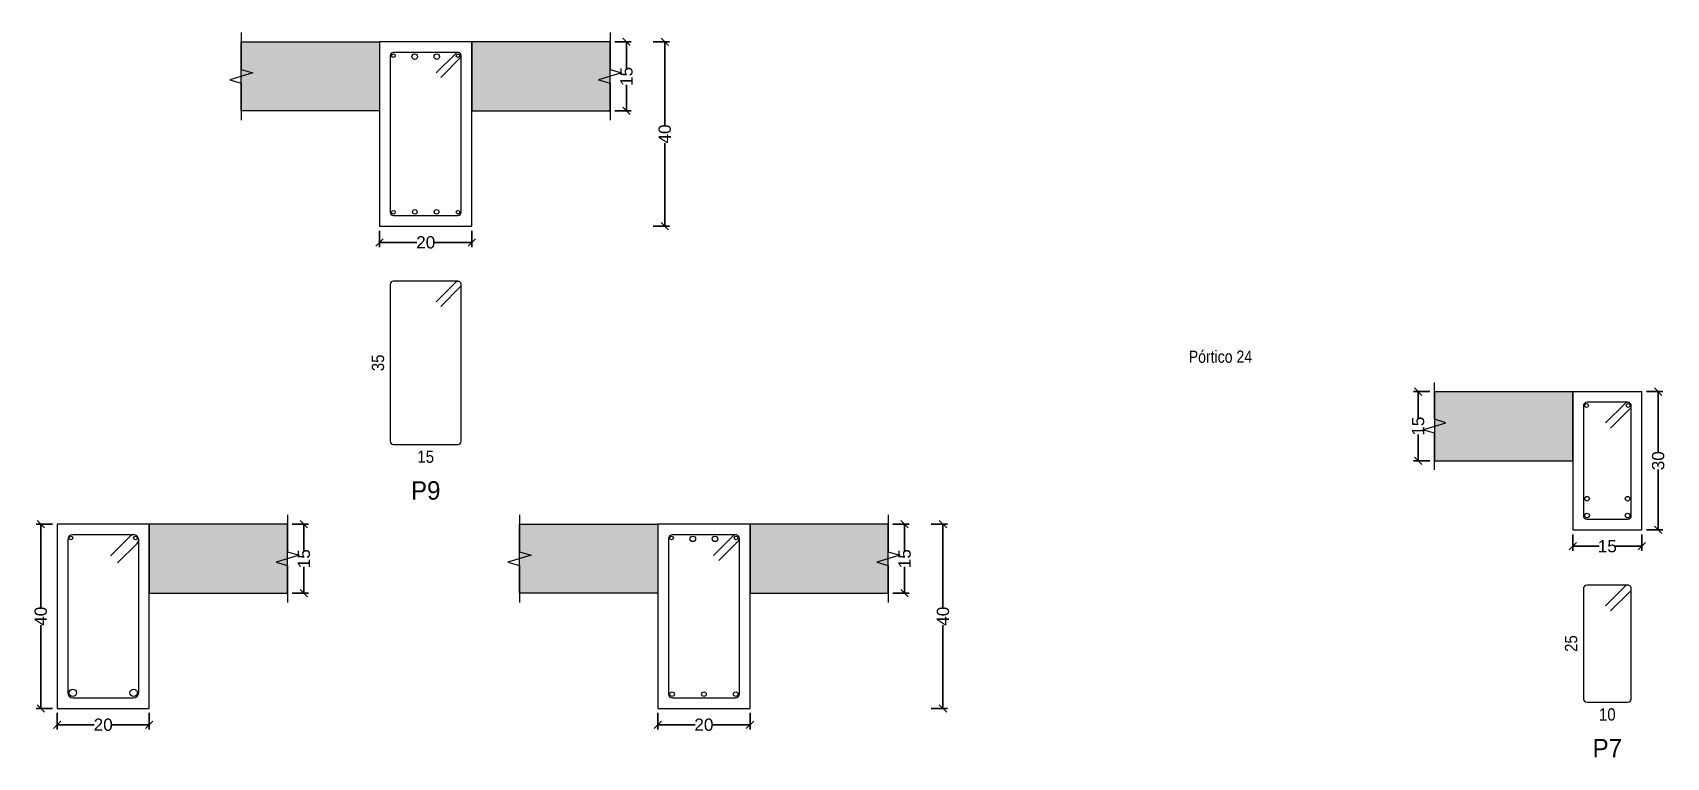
# Model space of a CAD drawing. Header units: millimetres. Extents: x 3 to 479, y -191 to 120.
# Drawn here: x 113 to 130.72, y -18 to -10.13 of the extents above; entities that cross this region are included whole.
import ezdxf
from ezdxf.enums import TextEntityAlignment as Align

# ---------------------------------------------------------------- set-up
doc = ezdxf.new("R2010")
doc.units = ezdxf.units.MM
for name, color, linetype, lineweight in [('ALZ_REF_REFERENCIA_PORTICO', 3, 'Continuous', 9), ('ARM_LONGITUDINAL_Ø10', 103, 'Continuous', 9), ('ARM_LONGITUDINAL_Ø12', 171, 'Continuous', 9), ('ARM_LONGITUDINAL_Ø16', 212, 'Continuous', 9), ('ARM_LONGITUDINAL_Ø8', 32, 'Continuous', 9), ('ARM_TRANSVERSAL_Ø6', 151, 'Continuous', 9), ('SEC_CONT_FORJADOS_SECCION', 8, 'Continuous', 9), ('SEC_CONT_VIG_HORMIGON_SECCION', 2, 'Continuous', 9), ('SEC_COTAS_SEC_DIM_VIGA', 122, 'Continuous', 0), ('SEC_COTAS_TEXTOS_DESPIECE_ESTRIBADO', 122, 'Continuous', 0), ('SEC_REF_TXT_POSICIONES_ARM_ESTRIBOS', 1, 'Continuous', 9)]:
    doc.layers.add(name, color=color, linetype=linetype, lineweight=lineweight)
doc.styles.add('CYPETXT_0.2_romans', font='arial.ttf', dxfattribs={"height": 0.133333})
doc.styles.add('CYPETXT_romans', font='arial.ttf', dxfattribs={"height": 0.2})
doc.dimstyles.new('cype_oblique', dxfattribs={"dimtxt": 0.18, "dimasz": 0.18, "dimexe": 0.05, "dimexo": 0.05, "dimgap": 0, "dimtad": 0, "dimdec": 4, "dimzin": 0, "dimdsep": 46, "dimtxsty": 'CYPETXT_0.2_romans', "dimblk": 'OBLIQUE', "dimtsz": 0.04, "dimcen": 0.09, "dimadec": 0, "dimazin": 0, "dimtfac": 1, "dimtdec": 4, "dimtofl": 0, "dimtmove": 2, "dimatfit": 3, "dimfxl": 1, "dimtolj": 1, "dimtzin": 0, "dimarcsym": 0})

# ---------------------------------------------------------------- blocks, each defined once
blk = doc.blocks.new('*D943')
at = {"layer": 'Defpoints', "color": 0, "transparency": 16777216}
for p in [(113.269, -17.469), (114.269, -17.469), (114.269, -17.647)]:
    blk.add_point(p, dxfattribs=at)
at = {"layer": 'SEC_COTAS_SEC_DIM_VIGA', "color": 0, "lineweight": -2, "transparency": 16777216}
for p, q in [((113.269, -17.519), (113.269, -17.697)), ((114.269, -17.519), (114.269, -17.697)), ((113.229, -17.687), (113.309, -17.607)), ((113.269, -17.647), (113.673, -17.647)), ((114.269, -17.647), (113.866, -17.647)), ((114.229, -17.687), (114.309, -17.607))]:
    blk.add_line(p, q, dxfattribs=at)
at = {"layer": 'SEC_COTAS_SEC_DIM_VIGA', "color": 0, "transparency": 16777216, "insert": (113.769, -17.647), "char_height": 0.1333, "attachment_point": 5, "style": 'CYPETXT_0.2_romans'}
blk.add_mtext('\\A1;20', dxfattribs=at)
blk = doc.blocks.new('_OBLIQUE')
at = {"color": 0, "linetype": 'ByBlock', "lineweight": -2}
blk.add_line((-0.5, -0.5), (0.5, 0.5), dxfattribs=at)
blk = doc.blocks.new('*D944')
at = {"layer": 'Defpoints', "color": 0, "transparency": 16777216}
for p in [(113.092, -15.469), (113.269, -15.469), (113.269, -17.469)]:
    blk.add_point(p, dxfattribs=at)
at = {"layer": 'SEC_COTAS_SEC_DIM_VIGA', "color": 0, "lineweight": -2, "transparency": 16777216}
for p, q in [((113.219, -15.469), (113.042, -15.469)), ((113.132, -15.509), (113.052, -15.429)), ((113.092, -15.469), (113.092, -16.371)), ((113.092, -17.469), (113.092, -16.567)), ((113.219, -17.469), (113.042, -17.469)), ((113.132, -17.509), (113.052, -17.429))]:
    blk.add_line(p, q, dxfattribs=at)
at = {"layer": 'SEC_COTAS_SEC_DIM_VIGA', "color": 0, "transparency": 16777216, "insert": (113.092, -16.469), "char_height": 0.1333, "attachment_point": 5, "rotation": 90, "style": 'CYPETXT_0.2_romans'}
blk.add_mtext('\\A1;40', dxfattribs=at)
blk = doc.blocks.new('*D945')
at = {"layer": 'Defpoints', "color": 0, "transparency": 16777216}
for p in [(115.769, -15.469), (115.946, -15.469), (115.769, -16.219)]:
    blk.add_point(p, dxfattribs=at)
at = {"layer": 'SEC_COTAS_SEC_DIM_VIGA', "color": 0, "lineweight": -2, "transparency": 16777216}
for p, q in [((115.819, -15.469), (115.996, -15.469)), ((115.986, -15.509), (115.906, -15.429)), ((115.946, -15.469), (115.946, -15.755)), ((115.946, -16.219), (115.946, -15.934)), ((115.819, -16.219), (115.996, -16.219)), ((115.986, -16.259), (115.906, -16.179))]:
    blk.add_line(p, q, dxfattribs=at)
at = {"layer": 'SEC_COTAS_SEC_DIM_VIGA', "color": 0, "transparency": 16777216, "insert": (115.946, -15.844), "char_height": 0.1333, "attachment_point": 5, "rotation": 90, "style": 'CYPETXT_0.2_romans'}
blk.add_mtext('\\A1;15', dxfattribs=at)
blk = doc.blocks.new('*D946')
at = {"layer": 'Defpoints', "color": 0, "transparency": 16777216}
for p in [(116.767, -12.234), (117.767, -12.234), (117.767, -12.411)]:
    blk.add_point(p, dxfattribs=at)
at = {"layer": 'SEC_COTAS_SEC_DIM_VIGA', "color": 0, "lineweight": -2, "transparency": 16777216}
for p, q in [((116.727, -12.451), (116.807, -12.371)), ((116.767, -12.284), (116.767, -12.461)), ((117.727, -12.451), (117.807, -12.371)), ((117.767, -12.284), (117.767, -12.461)), ((116.767, -12.411), (117.171, -12.411)), ((117.767, -12.411), (117.363, -12.411))]:
    blk.add_line(p, q, dxfattribs=at)
at = {"layer": 'SEC_COTAS_SEC_DIM_VIGA', "color": 0, "transparency": 16777216, "insert": (117.267, -12.411), "char_height": 0.1333, "attachment_point": 5, "style": 'CYPETXT_0.2_romans'}
blk.add_mtext('\\A1;20', dxfattribs=at)
blk = doc.blocks.new('*D947')
at = {"layer": 'Defpoints', "color": 0, "transparency": 16777216}
for p in [(119.267, -10.234), (119.444, -10.234), (119.267, -10.984)]:
    blk.add_point(p, dxfattribs=at)
at = {"layer": 'SEC_COTAS_SEC_DIM_VIGA', "color": 0, "lineweight": -2, "transparency": 16777216}
for p, q in [((119.317, -10.234), (119.494, -10.234)), ((119.484, -10.274), (119.404, -10.194)), ((119.444, -10.234), (119.444, -10.519)), ((119.444, -10.984), (119.444, -10.699)), ((119.317, -10.984), (119.494, -10.984)), ((119.484, -11.024), (119.404, -10.944))]:
    blk.add_line(p, q, dxfattribs=at)
at = {"layer": 'SEC_COTAS_SEC_DIM_VIGA', "color": 0, "transparency": 16777216, "insert": (119.444, -10.609), "char_height": 0.1333, "attachment_point": 5, "rotation": 90, "style": 'CYPETXT_0.2_romans'}
blk.add_mtext('\\A1;15', dxfattribs=at)
blk = doc.blocks.new('*D948')
at = {"layer": 'Defpoints', "color": 0, "transparency": 16777216}
for p in [(119.683, -10.234), (119.86, -10.234), (119.683, -12.234)]:
    blk.add_point(p, dxfattribs=at)
at = {"layer": 'SEC_COTAS_SEC_DIM_VIGA', "color": 0, "lineweight": -2, "transparency": 16777216}
for p, q in [((119.733, -10.234), (119.91, -10.234)), ((119.9, -10.274), (119.82, -10.194)), ((119.86, -10.234), (119.86, -11.136)), ((119.86, -12.234), (119.86, -11.332)), ((119.9, -12.274), (119.82, -12.194)), ((119.733, -12.234), (119.91, -12.234))]:
    blk.add_line(p, q, dxfattribs=at)
at = {"layer": 'SEC_COTAS_SEC_DIM_VIGA', "color": 0, "transparency": 16777216, "insert": (119.86, -11.234), "char_height": 0.1333, "attachment_point": 5, "rotation": 90, "style": 'CYPETXT_0.2_romans'}
blk.add_mtext('\\A1;40', dxfattribs=at)
blk = doc.blocks.new('*D949')
at = {"layer": 'Defpoints', "color": 0, "transparency": 16777216}
for p in [(119.784, -17.469), (120.784, -17.469), (120.784, -17.647)]:
    blk.add_point(p, dxfattribs=at)
at = {"layer": 'SEC_COTAS_SEC_DIM_VIGA', "color": 0, "lineweight": -2, "transparency": 16777216}
for p, q in [((119.784, -17.519), (119.784, -17.697)), ((120.784, -17.519), (120.784, -17.697)), ((119.744, -17.687), (119.824, -17.607)), ((119.784, -17.647), (120.188, -17.647)), ((120.784, -17.647), (120.38, -17.647)), ((120.744, -17.687), (120.824, -17.607))]:
    blk.add_line(p, q, dxfattribs=at)
at = {"layer": 'SEC_COTAS_SEC_DIM_VIGA', "color": 0, "transparency": 16777216, "insert": (120.284, -17.647), "char_height": 0.1333, "attachment_point": 5, "style": 'CYPETXT_0.2_romans'}
blk.add_mtext('\\A1;20', dxfattribs=at)
blk = doc.blocks.new('*D950')
at = {"layer": 'Defpoints', "color": 0, "transparency": 16777216}
for p in [(122.284, -15.469), (122.461, -15.469), (122.284, -16.219)]:
    blk.add_point(p, dxfattribs=at)
at = {"layer": 'SEC_COTAS_SEC_DIM_VIGA', "color": 0, "lineweight": -2, "transparency": 16777216}
for p, q in [((122.334, -15.469), (122.511, -15.469)), ((122.501, -15.509), (122.421, -15.429)), ((122.461, -15.469), (122.461, -15.755)), ((122.461, -16.219), (122.461, -15.934)), ((122.334, -16.219), (122.511, -16.219)), ((122.501, -16.259), (122.421, -16.179))]:
    blk.add_line(p, q, dxfattribs=at)
at = {"layer": 'SEC_COTAS_SEC_DIM_VIGA', "color": 0, "transparency": 16777216, "insert": (122.461, -15.844), "char_height": 0.1333, "attachment_point": 5, "rotation": 90, "style": 'CYPETXT_0.2_romans'}
blk.add_mtext('\\A1;15', dxfattribs=at)
blk = doc.blocks.new('*D951')
at = {"layer": 'Defpoints', "color": 0, "transparency": 16777216}
for p in [(122.7, -15.469), (122.877, -15.469), (122.7, -17.469)]:
    blk.add_point(p, dxfattribs=at)
at = {"layer": 'SEC_COTAS_SEC_DIM_VIGA', "color": 0, "lineweight": -2, "transparency": 16777216}
for p, q in [((122.75, -15.469), (122.927, -15.469)), ((122.917, -15.509), (122.837, -15.429)), ((122.877, -15.469), (122.877, -16.371)), ((122.877, -17.469), (122.877, -16.567)), ((122.75, -17.469), (122.927, -17.469)), ((122.917, -17.509), (122.837, -17.429))]:
    blk.add_line(p, q, dxfattribs=at)
at = {"layer": 'SEC_COTAS_SEC_DIM_VIGA', "color": 0, "transparency": 16777216, "insert": (122.877, -16.469), "char_height": 0.1333, "attachment_point": 5, "rotation": 90, "style": 'CYPETXT_0.2_romans'}
blk.add_mtext('\\A1;40', dxfattribs=at)
blk = doc.blocks.new('*D961')
at = {"layer": 'Defpoints', "color": 0, "transparency": 16777216}
for p in [(129.707, -15.531), (130.457, -15.531), (130.457, -15.709)]:
    blk.add_point(p, dxfattribs=at)
at = {"layer": 'SEC_COTAS_SEC_DIM_VIGA', "color": 0, "lineweight": -2, "transparency": 16777216}
for p, q in [((129.707, -15.581), (129.707, -15.759)), ((130.457, -15.581), (130.457, -15.759)), ((129.667, -15.749), (129.747, -15.669)), ((129.707, -15.709), (129.992, -15.709)), ((130.457, -15.709), (130.172, -15.709)), ((130.417, -15.749), (130.497, -15.669))]:
    blk.add_line(p, q, dxfattribs=at)
at = {"layer": 'SEC_COTAS_SEC_DIM_VIGA', "color": 0, "transparency": 16777216, "insert": (130.082, -15.709), "char_height": 0.1333, "attachment_point": 5, "style": 'CYPETXT_0.2_romans'}
blk.add_mtext('\\A1;15', dxfattribs=at)
blk = doc.blocks.new('*D962')
at = {"layer": 'Defpoints', "color": 0, "transparency": 16777216}
for p in [(128.03, -14.031), (128.207, -14.031), (128.207, -14.781)]:
    blk.add_point(p, dxfattribs=at)
at = {"layer": 'SEC_COTAS_SEC_DIM_VIGA', "color": 0, "lineweight": -2, "transparency": 16777216}
for p, q in [((128.07, -14.071), (127.99, -13.991)), ((128.157, -14.031), (127.98, -14.031)), ((128.03, -14.031), (128.03, -14.317)), ((128.03, -14.781), (128.03, -14.496)), ((128.157, -14.781), (127.98, -14.781)), ((128.07, -14.821), (127.99, -14.741))]:
    blk.add_line(p, q, dxfattribs=at)
at = {"layer": 'SEC_COTAS_SEC_DIM_VIGA', "color": 0, "transparency": 16777216, "insert": (128.03, -14.406), "char_height": 0.1333, "attachment_point": 5, "rotation": 90, "style": 'CYPETXT_0.2_romans'}
blk.add_mtext('\\A1;15', dxfattribs=at)
blk = doc.blocks.new('*D963')
at = {"layer": 'Defpoints', "color": 0, "transparency": 16777216}
for p in [(130.457, -14.031), (130.634, -14.031), (130.457, -15.531)]:
    blk.add_point(p, dxfattribs=at)
at = {"layer": 'SEC_COTAS_SEC_DIM_VIGA', "color": 0, "lineweight": -2, "transparency": 16777216}
for p, q in [((130.674, -14.071), (130.594, -13.991)), ((130.507, -14.031), (130.684, -14.031)), ((130.634, -14.031), (130.634, -14.686)), ((130.634, -15.531), (130.634, -14.877)), ((130.507, -15.531), (130.684, -15.531)), ((130.674, -15.571), (130.594, -15.491))]:
    blk.add_line(p, q, dxfattribs=at)
at = {"layer": 'SEC_COTAS_SEC_DIM_VIGA', "color": 0, "transparency": 16777216, "insert": (130.634, -14.781), "char_height": 0.1333, "attachment_point": 5, "rotation": 90, "style": 'CYPETXT_0.2_romans'}
blk.add_mtext('\\A1;30', dxfattribs=at)

msp = doc.modelspace()

# ---------------------------------------------------------------- hatches: boundary and pattern name
at = {"layer": 'SEC_CONT_FORJADOS_SECCION', "true_color": 0xdad7d3}
for points in [[(115.26703, -10.23404), (116.76703, -10.23404), (116.76703, -10.98404), (115.26703, -10.98404)], [(119.26703, -10.23404), (117.76703, -10.23404), (117.76703, -10.98404), (119.26703, -10.98404)], [(128.2071, -14.78136), (129.7071, -14.78136), (129.7071, -14.03136), (128.2071, -14.03136)], [(115.76912, -15.46937), (114.26912, -15.46937), (114.26912, -16.21937), (115.76912, -16.21937)], [(118.28404, -15.46937), (119.78404, -15.46937), (119.78404, -16.21937), (118.28404, -16.21937)], [(122.28404, -15.46937), (120.78404, -15.46937), (120.78404, -16.21937), (122.28404, -16.21937)]]:
    msp.add_hatch(color=254, dxfattribs=at).paths.add_polyline_path(points)

# ---------------------------------------------------------------- linework, layer by layer
at = {"layer": 'ARM_LONGITUDINAL_Ø10'}
for centre in [(117.14869, -12.07904), (117.38536, -12.07904), (129.8621, -15.19303), (130.3021, -15.19303), (129.8621, -15.37636), (130.3021, -15.37636), (119.93904, -17.31437), (120.28404, -17.31437), (120.62904, -17.31437)]:
    msp.add_circle(centre, 0.025, dxfattribs=at)
at = {"layer": 'ARM_LONGITUDINAL_Ø12'}
for centre in [(117.14703, -10.39404), (117.38703, -10.39404), (120.16404, -15.62937), (120.40404, -15.62937)]:
    msp.add_circle(centre, 0.03, dxfattribs=at)
at = {"layer": 'ARM_LONGITUDINAL_Ø16'}
for centre in [(113.43912, -17.29937), (114.09912, -17.29937)]:
    msp.add_circle(centre, 0.04, dxfattribs=at)
at = {"layer": 'ARM_LONGITUDINAL_Ø8'}
for centre in [(116.91703, -10.38404), (117.61703, -10.38404), (116.91703, -12.08404), (117.61703, -12.08404), (129.8571, -14.18136), (130.3071, -14.18136), (113.41912, -15.61937), (114.11912, -15.61937), (119.93404, -15.61937), (120.63404, -15.61937)]:
    msp.add_circle(centre, 0.02, dxfattribs=at)
at = {"layer": 'ARM_TRANSVERSAL_Ø6'}
for points in [[(117.42964, -10.62092), (117.64534, -10.40461), (117.64821, -10.39993), (117.65031, -10.39486), (117.6516, -10.38952), (117.65203, -10.38404), (117.65135, -10.37721), (117.64936, -10.37065), (117.64613, -10.3646), (117.64177, -10.35929), (117.63647, -10.35494), (117.63042, -10.3517), (117.62385, -10.34971), (117.61703, -10.34904), (116.91703, -10.34904), (116.90363, -10.3517), (116.89228, -10.35929), (116.88469, -10.37065), (116.88203, -10.38404), (116.88203, -12.08404), (116.88469, -12.09743), (116.89228, -12.10879), (116.90363, -12.11638), (116.91703, -12.11904), (117.61703, -12.11904), (117.63042, -12.11638), (117.64177, -12.10879), (117.64936, -12.09743), (117.65203, -12.08404), (117.65203, -10.38404), (117.65135, -10.37721), (117.64936, -10.37065), (117.64613, -10.3646), (117.64177, -10.35929), (117.63647, -10.35494), (117.63042, -10.3517), (117.62385, -10.34971), (117.61703, -10.34904), (117.6102, -10.34971), (117.60363, -10.3517), (117.59758, -10.35494), (117.59228, -10.35929), (117.38015, -10.57142)], [(117.42964, -13.10525), (117.64534, -12.88895), (117.64821, -12.88426), (117.65031, -12.87919), (117.6516, -12.87385), (117.65203, -12.86837), (117.65135, -12.86155), (117.64936, -12.85498), (117.64613, -12.84893), (117.64177, -12.84362), (117.63647, -12.83927), (117.63042, -12.83604), (117.62385, -12.83405), (117.61703, -12.83337), (116.91703, -12.83337), (116.90363, -12.83604), (116.89228, -12.84362), (116.88469, -12.85498), (116.88203, -12.86837), (116.88203, -14.56837), (116.88469, -14.58177), (116.89228, -14.59312), (116.90363, -14.60071), (116.91703, -14.60337), (117.61703, -14.60337), (117.63042, -14.60071), (117.64177, -14.59312), (117.64936, -14.58177), (117.65203, -14.56837), (117.65203, -12.86837), (117.65135, -12.86155), (117.64936, -12.85498), (117.64613, -12.84893), (117.64177, -12.84362), (117.63647, -12.83927), (117.63042, -12.83604), (117.62385, -12.83405), (117.61703, -12.83337), (117.6102, -12.83405), (117.60363, -12.83604), (117.59758, -12.83927), (117.59228, -12.84362), (117.38015, -13.05576)], [(130.11825, -14.42678), (130.33038, -14.21465), (130.33535, -14.20859), (130.33905, -14.20167), (130.34133, -14.19417), (130.3421, -14.18636), (130.34133, -14.17856), (130.33905, -14.17106), (130.33535, -14.16414), (130.33038, -14.15808), (130.32432, -14.15311), (130.3174, -14.14941), (130.3099, -14.14713), (130.3021, -14.14636), (129.8621, -14.14636), (129.84679, -14.14941), (129.83381, -14.15808), (129.82514, -14.17106), (129.8221, -14.18636), (129.8221, -15.37636), (129.82514, -15.39167), (129.83381, -15.40465), (129.84679, -15.41332), (129.8621, -15.41636), (130.3021, -15.41636), (130.3174, -15.41332), (130.33038, -15.40465), (130.33905, -15.39167), (130.3421, -15.37636), (130.3421, -14.18636), (130.34133, -14.17856), (130.33905, -14.17106), (130.33535, -14.16414), (130.33038, -14.15808), (130.32432, -14.15311), (130.3174, -14.14941), (130.3099, -14.14713), (130.3021, -14.14636), (130.29584, -14.14686), (130.28973, -14.14832), (130.28394, -14.15072), (130.27858, -14.154), (130.27381, -14.15808), (130.06168, -14.37021)], [(113.92588, -15.8904), (114.13801, -15.67826), (114.14485, -15.66993), (114.14993, -15.66042), (114.15306, -15.6501), (114.15412, -15.63937), (114.15306, -15.62864), (114.14993, -15.61833), (114.14485, -15.60882), (114.13801, -15.60048), (114.12968, -15.59364), (114.12017, -15.58856), (114.10985, -15.58543), (114.09912, -15.58437), (113.43912, -15.58437), (113.41807, -15.58856), (113.40023, -15.60048), (113.38831, -15.61833), (113.38412, -15.63937), (113.38412, -17.29937), (113.38831, -17.32042), (113.40023, -17.33826), (113.41807, -17.35019), (113.43912, -17.35437), (114.09912, -17.35437), (114.12017, -17.35019), (114.13801, -17.33826), (114.14993, -17.32042), (114.15412, -17.29937), (114.15412, -15.63937), (114.15306, -15.62864), (114.14993, -15.61833), (114.14485, -15.60882), (114.13801, -15.60048), (114.12968, -15.59364), (114.12017, -15.58856), (114.10985, -15.58543), (114.09912, -15.58437), (114.08839, -15.58543), (114.07807, -15.58856), (114.06856, -15.59364), (114.06023, -15.60048), (113.8481, -15.81261)], [(120.44519, -15.86479), (120.6614, -15.64788), (120.66468, -15.64253), (120.66708, -15.63673), (120.66855, -15.63063), (120.66904, -15.62437), (120.66827, -15.61657), (120.666, -15.60907), (120.6623, -15.60215), (120.65732, -15.59609), (120.65126, -15.59111), (120.64435, -15.58742), (120.63684, -15.58514), (120.62904, -15.58437), (119.93904, -15.58437), (119.92373, -15.58742), (119.91076, -15.59609), (119.90209, -15.60907), (119.89904, -15.62437), (119.89904, -17.31437), (119.90209, -17.32968), (119.91076, -17.34266), (119.92373, -17.35133), (119.93904, -17.35437), (120.62904, -17.35437), (120.64435, -17.35133), (120.65732, -17.34266), (120.666, -17.32968), (120.66904, -17.31437), (120.66904, -15.62437), (120.66827, -15.61657), (120.666, -15.60907), (120.6623, -15.60215), (120.65732, -15.59609), (120.65126, -15.59111), (120.64435, -15.58742), (120.63684, -15.58514), (120.62904, -15.58437), (120.62124, -15.58514), (120.61373, -15.58742), (120.60682, -15.59111), (120.60076, -15.59609), (120.38862, -15.80822)], [(130.11825, -16.41111), (130.33038, -16.19898), (130.33535, -16.19292), (130.33905, -16.186), (130.34133, -16.1785), (130.3421, -16.1707), (130.34133, -16.16289), (130.33905, -16.15539), (130.33535, -16.14847), (130.33038, -16.14241), (130.32432, -16.13744), (130.3174, -16.13374), (130.3099, -16.13147), (130.3021, -16.1307), (129.8621, -16.1307), (129.84679, -16.13374), (129.83381, -16.14241), (129.82514, -16.15539), (129.8221, -16.1707), (129.8221, -17.3607), (129.82514, -17.376), (129.83381, -17.38898), (129.84679, -17.39765), (129.8621, -17.4007), (130.3021, -17.4007), (130.3174, -17.39765), (130.33038, -17.38898), (130.33905, -17.376), (130.3421, -17.3607), (130.3421, -16.1707), (130.34133, -16.16289), (130.33905, -16.15539), (130.33535, -16.14847), (130.33038, -16.14241), (130.32432, -16.13744), (130.3174, -16.13374), (130.3099, -16.13147), (130.3021, -16.1307), (130.29584, -16.13119), (130.28973, -16.13265), (130.28394, -16.13506), (130.27858, -16.13834), (130.27381, -16.14241), (130.06168, -16.35454)]]:
    msp.add_lwpolyline(points, dxfattribs=at)
at = {"layer": 'SEC_CONT_FORJADOS_SECCION'}
for points in [[(115.26703, -10.13404), (115.26703, -10.53404), (115.39203, -10.57154), (115.14203, -10.64654), (115.26703, -10.68404), (115.26703, -11.08404)], [(115.26703, -10.23404), (116.76703, -10.23404), (116.76703, -10.98404), (115.26703, -10.98404)], [(119.26703, -10.23404), (117.76703, -10.23404), (117.76703, -10.98404), (119.26703, -10.98404)], [(119.26703, -10.13404), (119.26703, -10.53404), (119.39203, -10.57154), (119.14203, -10.64654), (119.26703, -10.68404), (119.26703, -11.08404)], [(128.2071, -14.88136), (128.2071, -14.48136), (128.0821, -14.44386), (128.3321, -14.36886), (128.2071, -14.33136), (128.2071, -13.93136)], [(128.2071, -14.78136), (129.7071, -14.78136), (129.7071, -14.03136), (128.2071, -14.03136)], [(115.76912, -15.36937), (115.76912, -15.76937), (115.89412, -15.80687), (115.64412, -15.88187), (115.76912, -15.91937), (115.76912, -16.31937)], [(118.28404, -15.36937), (118.28404, -15.76937), (118.40904, -15.80687), (118.15904, -15.88187), (118.28404, -15.91937), (118.28404, -16.31937)], [(122.28404, -15.36937), (122.28404, -15.76937), (122.40904, -15.80687), (122.15904, -15.88187), (122.28404, -15.91937), (122.28404, -16.31937)], [(115.76912, -15.46937), (114.26912, -15.46937), (114.26912, -16.21937), (115.76912, -16.21937)], [(118.28404, -15.46937), (119.78404, -15.46937), (119.78404, -16.21937), (118.28404, -16.21937)], [(122.28404, -15.46937), (120.78404, -15.46937), (120.78404, -16.21937), (122.28404, -16.21937)]]:
    msp.add_lwpolyline(points, dxfattribs=at)
at = {"layer": 'SEC_CONT_FORJADOS_SECCION', "color": 254, "true_color": 0xdad7d3}
for points in [[(115.26703, -10.23404), (116.76703, -10.23404), (116.76703, -10.98404), (115.26703, -10.98404)], [(119.26703, -10.23404), (117.76703, -10.23404), (117.76703, -10.98404), (119.26703, -10.98404)], [(128.2071, -14.78136), (129.7071, -14.78136), (129.7071, -14.03136), (128.2071, -14.03136)], [(115.76912, -15.46937), (114.26912, -15.46937), (114.26912, -16.21937), (115.76912, -16.21937)], [(118.28404, -15.46937), (119.78404, -15.46937), (119.78404, -16.21937), (118.28404, -16.21937)], [(122.28404, -15.46937), (120.78404, -15.46937), (120.78404, -16.21937), (122.28404, -16.21937)]]:
    msp.add_lwpolyline(points, close=True, dxfattribs=at)
at = {"layer": 'SEC_CONT_VIG_HORMIGON_SECCION'}
for points in [[(117.76703, -10.23404), (116.76703, -10.23404), (116.76703, -12.23404), (117.76703, -12.23404), (117.76703, -10.23404)], [(130.4571, -14.03136), (129.7071, -14.03136), (129.7071, -15.53136), (130.4571, -15.53136), (130.4571, -14.03136)], [(114.26912, -15.46937), (113.26912, -15.46937), (113.26912, -17.46937), (114.26912, -17.46937), (114.26912, -15.46937)], [(120.78404, -15.46937), (119.78404, -15.46937), (119.78404, -17.46937), (120.78404, -17.46937), (120.78404, -15.46937)]]:
    msp.add_lwpolyline(points, close=True, dxfattribs=at)

# ---------------------------------------------------------------- texts
at = {"layer": 'ALZ_REF_REFERENCIA_PORTICO', "style": 'CYPETXT_romans', "width": 0.820327}
msp.add_text('Pórtico 24', height=0.133333, dxfattribs=at).set_placement((125.5421, -13.65136), align=Align.MIDDLE_LEFT)
at = {"layer": 'SEC_COTAS_TEXTOS_DESPIECE_ESTRIBADO', "style": 'CYPETXT_romans', "width": 0.872274}
for s, p in [('35', (116.81536, -13.71837)), ('25', (129.75543, -16.7657))]:
    msp.add_text(s, height=0.133333, rotation=90, dxfattribs=at).set_placement(p, align=Align.CENTER)
for s, p in [('15', (117.26703, -14.67004)), ('10', (130.0821, -17.46736))]:
    msp.add_text(s, height=0.133333, dxfattribs=at).set_placement(p, align=Align.TOP_CENTER)
at = {"layer": 'SEC_REF_TXT_POSICIONES_ARM_ESTRIBOS', "style": 'CYPETXT_romans', "width": 0.935124}
for s, p in [('P9', (117.26703, -15.10337)), ('P7', (130.0821, -17.9007))]:
    msp.add_text(s, height=0.2, dxfattribs=at).set_placement(p, align=Align.MIDDLE_CENTER)

# ---------------------------------------------------------------- dimensions: what is measured, and where the dimension line sits
at = {"layer": 'SEC_COTAS_SEC_DIM_VIGA'}
for p1, p2, distance, text, picture, middle in [((119.26703, -10.98404), (119.26703, -10.23404), -0.17733, '15', '*D947', (119.44436, -10.60904)), ((119.68303, -12.23404), (119.68303, -10.23404), -0.17733, '40', '*D948', (119.86036, -11.23404)), ((116.76703, -12.23404), (117.76703, -12.23404), -0.17733, '20', '*D946', (117.26703, -12.41137)), ((128.2071, -14.78136), (128.2071, -14.03136), 0.17733, '15', '*D962', (128.02976, -14.40636)), ((130.4571, -15.53136), (130.4571, -14.03136), -0.17733, '30', '*D963', (130.63443, -14.78136)), ((113.26912, -17.46937), (113.26912, -15.46937), 0.17733, '40', '*D944', (113.09179, -16.46937)), ((115.76912, -16.21937), (115.76912, -15.46937), -0.17733, '15', '*D945', (115.94645, -15.84437)), ((122.28404, -16.21937), (122.28404, -15.46937), -0.17733, '15', '*D950', (122.46137, -15.84437)), ((122.70004, -17.46937), (122.70004, -15.46937), -0.17733, '40', '*D951', (122.87737, -16.46937)), ((129.7071, -15.53136), (130.4571, -15.53136), -0.17733, '15', '*D961', (130.0821, -15.7087)), ((113.26912, -17.46937), (114.26912, -17.46937), -0.17733, '20', '*D943', (113.76912, -17.64671)), ((119.78404, -17.46937), (120.78404, -17.46937), -0.17733, '20', '*D949', (120.28404, -17.64671))]:
    dim = msp.add_aligned_dim(p1=p1, p2=p2, distance=distance, text=text, dimstyle='cype_oblique', dxfattribs=at)
    dim.commit()
    dim.dimension.update_dxf_attribs({"geometry": picture, "text_midpoint": middle})

doc.saveas('drawing.dxf')
